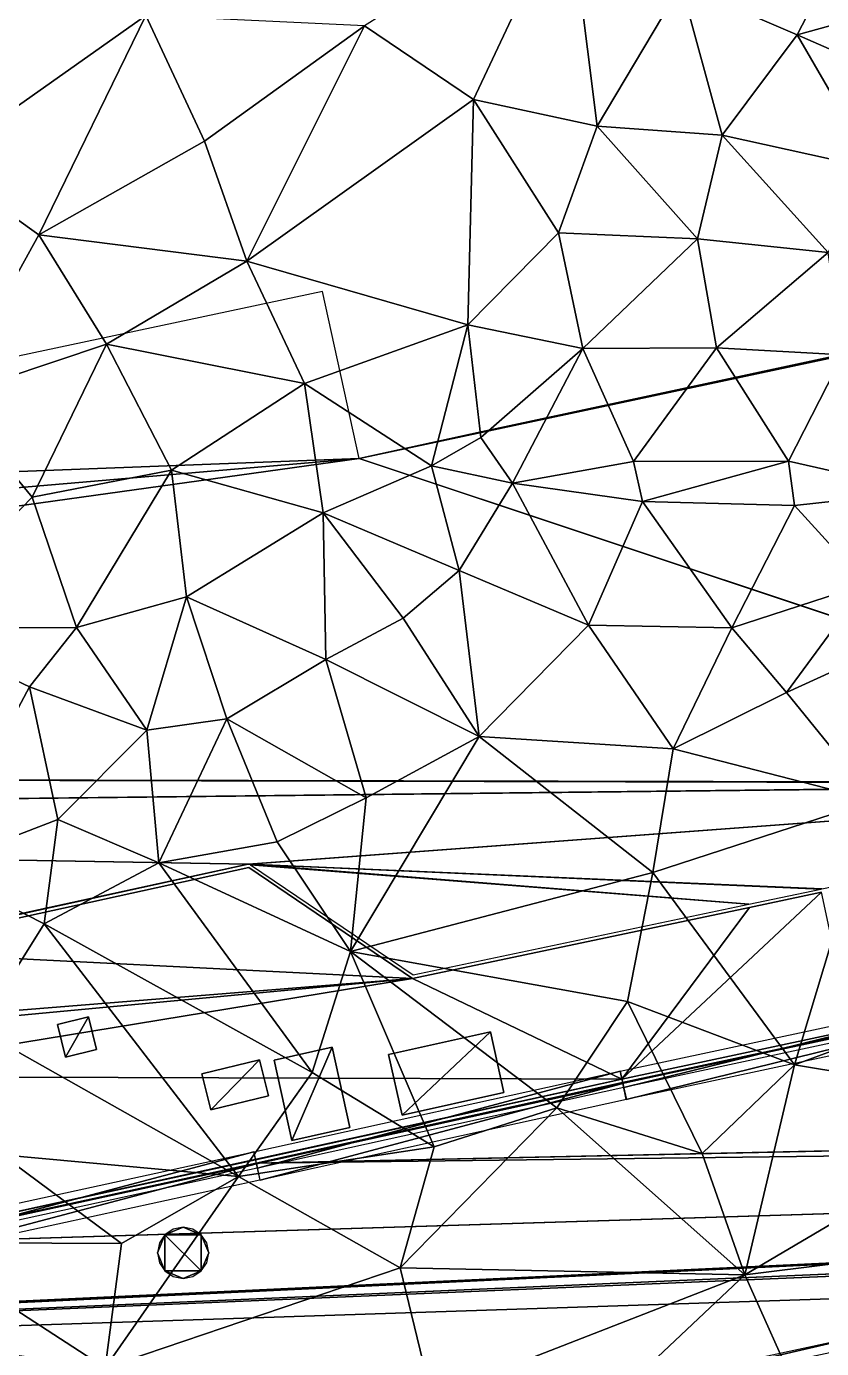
# Model space of a CAD drawing. Header units: metres. Extents: x -113 to 180, y -133 to 86.
# Drawn here: x 53.4 to 63, y 33.37 to 49.33 of the extents above; entities that cross this region are included whole.
import ezdxf

# ---------------------------------------------------------------- set-up
doc = ezdxf.new("R2010")
doc.units = ezdxf.units.M
for name, color, linetype, true_color in [('ACERA', 7, 'Continuous', 0xb9b3a6), ('ARQUETA', 7, 'Continuous', 0x6f7175), ('ASFALTO', 7, 'Continuous', 0x4a4b4e), ('BORDILLO', 7, 'Continuous', 0xcfcac0), ('MARCA_VIAL', 7, 'Continuous', 0xe8e6e0), ('TERRENO', 7, 'Continuous', 0x9a9179)]:
    doc.layers.add(name, color=color, linetype=linetype, true_color=true_color)

msp = doc.modelspace()

# ---------------------------------------------------------------- linework, layer by layer
at = {"layer": 'ACERA'}
for points in [[(58.058, 37.839, 74.679), (56.083, 39.18, 74.799), (51.477, 38.169, 75.081)], [(51.477, 38.169, 74.951), (56.083, 39.18, 74.669), (56.083, 39.18, 74.799)], [(51.477, 38.169, 74.951), (56.083, 39.18, 74.799), (51.477, 38.169, 75.081)], [(56.083, 39.18, 74.669), (58.058, 37.839, 74.549), (58.058, 37.839, 74.679)], [(56.083, 39.18, 74.669), (58.058, 37.839, 74.679), (56.083, 39.18, 74.799)], [(60.587, 36.622, 74.477), (63.352, 37.214, 74.33), (62.996, 38.88, 74.355)], [(60.587, 36.622, 74.477), (62.996, 38.88, 74.355), (62.126, 38.695, 74.422)], [(62.126, 38.695, 74.292), (62.996, 38.88, 74.225), (62.996, 38.88, 74.355)], [(62.126, 38.695, 74.292), (62.996, 38.88, 74.355), (62.126, 38.695, 74.422)], [(60.587, 36.622, 74.477), (62.126, 38.695, 74.422), (58.058, 37.839, 74.679)], [(58.058, 37.839, 74.549), (62.126, 38.695, 74.292), (62.126, 38.695, 74.422)], [(58.058, 37.839, 74.549), (62.126, 38.695, 74.422), (58.058, 37.839, 74.679)], [(58.058, 37.839, 74.679), (51.477, 38.169, 75.081), (47.511, 36.991, 75.212)], [(58.058, 37.839, 74.679), (47.511, 36.991, 75.212), (46.59, 36.763, 75.239)], [(58.058, 37.839, 74.679), (46.59, 36.763, 75.239), (50.856, 36.654, 75.015)], [(50.856, 36.654, 75.015), (60.587, 36.622, 74.477), (58.058, 37.839, 74.679)], [(54.149, 37.377, 74.872), (53.775, 37.285, 74.887), (53.873, 36.888, 74.87)], [(53.775, 37.285, 74.757), (54.149, 37.377, 74.742), (54.149, 37.377, 74.872)], [(53.775, 37.285, 74.757), (54.149, 37.377, 74.872), (53.775, 37.285, 74.887)], [(53.873, 36.888, 74.87), (54.247, 36.981, 74.856), (54.149, 37.377, 74.872)], [(54.149, 37.377, 74.742), (54.247, 36.981, 74.726), (54.247, 36.981, 74.856)], [(54.149, 37.377, 74.742), (54.247, 36.981, 74.856), (54.149, 37.377, 74.872)], [(53.873, 36.888, 74.74), (53.775, 37.285, 74.757), (53.775, 37.285, 74.887)], [(53.873, 36.888, 74.74), (53.775, 37.285, 74.887), (53.873, 36.888, 74.87)], [(58.999, 37.195, 74.605), (57.77, 36.921, 74.633), (57.933, 36.19, 74.588)], [(57.77, 36.921, 74.503), (58.999, 37.195, 74.475), (58.999, 37.195, 74.605)], [(57.77, 36.921, 74.503), (58.999, 37.195, 74.605), (57.77, 36.921, 74.633)], [(57.933, 36.19, 74.588), (59.162, 36.464, 74.559), (58.999, 37.195, 74.605)], [(58.999, 37.195, 74.475), (59.162, 36.464, 74.429), (59.162, 36.464, 74.559)], [(58.999, 37.195, 74.475), (59.162, 36.464, 74.559), (58.999, 37.195, 74.605)], [(63.352, 37.214, 74.2), (60.587, 36.622, 74.347), (60.587, 36.622, 74.477)], [(63.352, 37.214, 74.2), (60.587, 36.622, 74.477), (63.352, 37.214, 74.33)], [(54.247, 36.981, 74.726), (53.873, 36.888, 74.74), (53.873, 36.888, 74.87)], [(54.247, 36.981, 74.726), (53.873, 36.888, 74.87), (54.247, 36.981, 74.856)], [(57.088, 37.01, 74.714), (56.388, 36.854, 74.755), (56.604, 35.885, 74.698)], [(56.388, 36.854, 74.625), (57.088, 37.01, 74.584), (57.088, 37.01, 74.714)], [(56.388, 36.854, 74.625), (57.088, 37.01, 74.714), (56.388, 36.854, 74.755)], [(56.604, 35.885, 74.698), (57.304, 36.042, 74.642), (57.088, 37.01, 74.714)], [(57.088, 37.01, 74.584), (57.304, 36.042, 74.512), (57.304, 36.042, 74.642)], [(57.088, 37.01, 74.584), (57.304, 36.042, 74.642), (57.088, 37.01, 74.714)], [(57.933, 36.19, 74.458), (57.77, 36.921, 74.503), (57.77, 36.921, 74.633)], [(57.933, 36.19, 74.458), (57.77, 36.921, 74.633), (57.933, 36.19, 74.588)], [(56.212, 36.859, 74.763), (55.516, 36.687, 74.789), (55.624, 36.252, 74.77)], [(55.516, 36.687, 74.659), (56.212, 36.859, 74.633), (56.212, 36.859, 74.763)], [(55.516, 36.687, 74.659), (56.212, 36.859, 74.763), (55.516, 36.687, 74.789)], [(55.624, 36.252, 74.77), (56.32, 36.424, 74.745), (56.212, 36.859, 74.763)], [(56.212, 36.859, 74.633), (56.32, 36.424, 74.615), (56.32, 36.424, 74.745)], [(56.212, 36.859, 74.633), (56.32, 36.424, 74.745), (56.212, 36.859, 74.763)], [(56.604, 35.885, 74.568), (56.388, 36.854, 74.625), (56.388, 36.854, 74.755)], [(56.604, 35.885, 74.568), (56.388, 36.854, 74.755), (56.604, 35.885, 74.698)], [(50.856, 36.654, 75.015), (51.745, 34.687, 74.93), (60.587, 36.622, 74.477)], [(51.745, 34.687, 74.93), (56.165, 35.648, 74.724), (60.587, 36.622, 74.477)], [(55.624, 36.252, 74.64), (55.516, 36.687, 74.659), (55.516, 36.687, 74.789)], [(55.624, 36.252, 74.64), (55.516, 36.687, 74.789), (55.624, 36.252, 74.77)], [(60.587, 36.622, 74.347), (56.165, 35.648, 74.594), (56.165, 35.648, 74.724)], [(60.587, 36.622, 74.347), (56.165, 35.648, 74.724), (60.587, 36.622, 74.477)], [(56.32, 36.424, 74.615), (55.624, 36.252, 74.64), (55.624, 36.252, 74.77)], [(56.32, 36.424, 74.615), (55.624, 36.252, 74.77), (56.32, 36.424, 74.745)], [(59.162, 36.464, 74.429), (57.933, 36.19, 74.458), (57.933, 36.19, 74.588)], [(59.162, 36.464, 74.429), (57.933, 36.19, 74.588), (59.162, 36.464, 74.559)], [(57.304, 36.042, 74.512), (56.604, 35.885, 74.568), (56.604, 35.885, 74.698)], [(57.304, 36.042, 74.512), (56.604, 35.885, 74.698), (57.304, 36.042, 74.642)], [(56.165, 35.648, 74.594), (51.745, 34.687, 74.8), (51.745, 34.687, 74.93)], [(56.165, 35.648, 74.594), (51.745, 34.687, 74.93), (56.165, 35.648, 74.724)]]:
    msp.add_3dface(points, dxfattribs=at)
at = {"layer": 'ARQUETA'}
for points in [[(54.149, 37.377, 74.762), (53.775, 37.285, 74.777), (53.873, 36.888, 74.76)], [(53.873, 36.888, 74.76), (54.247, 36.981, 74.746), (54.149, 37.377, 74.762)], [(58.999, 37.195, 74.495), (57.77, 36.921, 74.523), (57.933, 36.19, 74.478)], [(57.933, 36.19, 74.478), (59.162, 36.464, 74.449), (58.999, 37.195, 74.495)], [(57.088, 37.01, 74.604), (56.388, 36.854, 74.645), (56.604, 35.885, 74.588)], [(56.604, 35.885, 74.588), (57.304, 36.042, 74.532), (57.088, 37.01, 74.604)], [(56.212, 36.859, 74.653), (55.516, 36.687, 74.679), (55.624, 36.252, 74.66)], [(55.624, 36.252, 74.66), (56.32, 36.424, 74.635), (56.212, 36.859, 74.653)], [(55.29, 34.837, 74.62), (55.171, 34.813, 74.62), (55.071, 34.746, 74.62)], [(55.509, 34.746, 74.617), (55.29, 34.837, 74.62), (55.071, 34.746, 74.62)], [(55.509, 34.746, 74.617), (55.408, 34.813, 74.62), (55.29, 34.837, 74.62)], [(55.071, 34.746, 74.62), (55.004, 34.646, 74.62), (54.98, 34.527, 74.62)], [(55.071, 34.746, 74.62), (54.98, 34.527, 74.62), (55.071, 34.308, 74.62)], [(55.509, 34.308, 74.595), (55.509, 34.746, 74.617), (55.071, 34.746, 74.62)], [(55.071, 34.746, 74.62), (55.071, 34.308, 74.62), (55.509, 34.308, 74.595)], [(55.6, 34.527, 74.599), (55.576, 34.646, 74.607), (55.509, 34.746, 74.617)], [(55.509, 34.308, 74.595), (55.6, 34.527, 74.599), (55.509, 34.746, 74.617)], [(54.98, 34.527, 74.62), (55.004, 34.408, 74.62), (55.071, 34.308, 74.62)], [(55.509, 34.308, 74.595), (55.576, 34.408, 74.595), (55.6, 34.527, 74.599)], [(55.071, 34.308, 74.62), (55.171, 34.241, 74.616), (55.29, 34.217, 74.606)], [(55.071, 34.308, 74.62), (55.29, 34.217, 74.606), (55.509, 34.308, 74.595)], [(55.29, 34.217, 74.606), (55.408, 34.241, 74.599), (55.509, 34.308, 74.595)]]:
    msp.add_3dface(points, dxfattribs=at)
at = {"layer": 'ASFALTO'}
for points in [[(70.811, 46.97, 73.676), (58.889, 44.44, 74.603), (57.414, 44.115, 74.412)], [(70.811, 46.97, 73.676), (57.414, 44.115, 74.412), (69.162, 40.207, 73.979)], [(70.811, 46.97, 73.676), (65.343, 45.821, 74.331), (58.889, 44.44, 74.603)], [(57.414, 44.115, 74.412), (56.972, 46.133, 74.412), (45.307, 43.652, 75.035)], [(57.414, 44.115, 74.412), (41.01, 42.714, 75.219), (29.911, 40.284, 75.798)], [(57.414, 44.115, 74.412), (29.911, 40.284, 75.798), (69.161, 40.203, 73.979)], [(57.414, 44.115, 74.412), (45.307, 43.652, 75.035), (41.01, 42.714, 75.219)], [(57.414, 44.115, 74.412), (69.161, 40.203, 73.979), (69.162, 40.207, 73.979)], [(29.911, 40.284, 75.798), (27.309, 39.717, 75.939), (69.161, 40.195, 73.979)], [(29.911, 40.284, 75.798), (69.161, 40.195, 73.979), (69.161, 40.199, 73.979)], [(29.911, 40.284, 75.798), (69.161, 40.199, 73.979), (69.161, 40.203, 73.979)], [(69.161, 40.192, 73.979), (69.161, 40.195, 73.979), (27.309, 39.717, 75.939)], [(69.162, 40.188, 73.979), (69.161, 40.192, 73.979), (27.309, 39.717, 75.939)], [(69.162, 40.188, 73.979), (27.309, 39.717, 75.939), (56.078, 39.22, 74.678)], [(69.162, 40.188, 73.979), (56.078, 39.22, 74.678), (56.082, 39.22, 74.677)], [(69.162, 40.188, 73.979), (56.082, 39.22, 74.677), (56.086, 39.22, 74.677)], [(69.162, 40.188, 73.979), (56.086, 39.22, 74.677), (62.999, 38.92, 74.238)], [(27.309, 39.717, 75.939), (47.427, 37.335, 75.116), (56.074, 39.219, 74.678)], [(27.309, 39.717, 75.939), (56.074, 39.219, 74.678), (56.078, 39.22, 74.678)], [(47.427, 37.335, 75.116), (51.469, 38.208, 74.967), (56.074, 39.219, 74.678)], [(56.086, 39.22, 74.677), (56.09, 39.219, 74.676), (62.118, 38.735, 74.306)], [(56.086, 39.22, 74.677), (62.118, 38.735, 74.306), (62.987, 38.919, 74.239)], [(56.086, 39.22, 74.677), (62.987, 38.919, 74.239), (62.991, 38.92, 74.238)], [(56.086, 39.22, 74.677), (62.991, 38.92, 74.238), (62.995, 38.92, 74.238)], [(56.086, 39.22, 74.677), (62.995, 38.92, 74.238), (62.999, 38.92, 74.238)], [(56.09, 39.219, 74.676), (56.094, 39.219, 74.676), (62.118, 38.735, 74.306)], [(56.094, 39.219, 74.676), (56.098, 39.217, 74.676), (62.118, 38.735, 74.306)], [(56.098, 39.217, 74.676), (56.102, 39.215, 74.675), (62.118, 38.735, 74.306)], [(56.102, 39.215, 74.675), (56.105, 39.213, 74.675), (62.118, 38.735, 74.306)], [(56.105, 39.213, 74.675), (58.066, 37.882, 74.562), (62.118, 38.735, 74.306)], [(63.361, 37.175, 74.212), (60.595, 36.583, 74.356), (56.174, 35.609, 74.602)], [(63.361, 37.175, 74.212), (56.174, 35.609, 74.602), (100.129, 36.556, 72.17)], [(56.174, 35.609, 74.602), (100.129, 36.552, 72.17), (100.129, 36.556, 72.17)], [(100.129, 36.548, 72.17), (100.129, 36.552, 72.17), (56.174, 35.609, 74.602)], [(100.129, 36.543, 72.17), (100.129, 36.548, 72.17), (56.174, 35.609, 74.602)], [(100.197, 36.152, 72.159), (100.129, 36.543, 72.17), (56.174, 35.609, 74.602)], [(100.197, 36.151, 72.159), (34.175, 33.022, 75.879), (34.173, 33.018, 75.879)], [(100.197, 36.151, 72.159), (34.173, 33.018, 75.879), (89.221, 35.404, 72.846)], [(100.197, 36.151, 72.159), (51.745, 34.647, 74.812), (34.175, 33.041, 75.879)], [(100.197, 36.151, 72.159), (34.175, 33.041, 75.879), (34.176, 33.037, 75.879)], [(100.197, 36.151, 72.159), (34.176, 33.03, 75.879), (34.175, 33.026, 75.879)], [(100.197, 36.151, 72.159), (34.175, 33.026, 75.879), (34.175, 33.022, 75.879)], [(100.197, 36.151, 72.159), (34.176, 33.037, 75.879), (34.176, 33.034, 75.879)], [(100.197, 36.151, 72.159), (34.176, 33.034, 75.879), (34.176, 33.03, 75.879)], [(100.197, 36.151, 72.159), (51.749, 34.647, 74.812), (51.745, 34.647, 74.812)], [(100.197, 36.151, 72.159), (51.753, 34.648, 74.812), (51.749, 34.647, 74.812)], [(100.197, 36.151, 72.159), (56.174, 35.609, 74.602), (51.753, 34.648, 74.812)], [(100.197, 36.151, 72.159), (100.197, 36.152, 72.159), (56.174, 35.609, 74.602)], [(100.197, 36.151, 72.159), (56.174, 35.609, 74.602), (56.174, 35.609, 74.602)], [(34.173, 33.018, 75.879), (89.217, 35.403, 72.846), (89.221, 35.404, 72.846)], [(34.173, 33.018, 75.879), (88.87, 35.335, 72.876), (89.217, 35.403, 72.846)], [(34.173, 33.018, 75.879), (85.926, 34.726, 73.038), (88.869, 35.335, 72.876)], [(34.173, 33.018, 75.879), (88.869, 35.335, 72.876), (88.87, 35.335, 72.876)], [(34.173, 33.018, 75.879), (72.226, 31.683, 73.823), (85.926, 34.726, 73.038)], [(34.173, 33.018, 75.879), (85.926, 34.726, 73.038), (85.926, 34.726, 73.038)]]:
    msp.add_3dface(points, dxfattribs=at)
at = {"layer": 'BORDILLO'}
for points in [[(60.608, 36.525, 74.479), (60.566, 36.72, 74.496), (66.981, 38.093, 74.11)], [(60.608, 36.525, 74.479), (66.981, 38.093, 74.11), (67.023, 37.898, 74.094)], [(60.639, 36.378, 74.467), (60.598, 36.574, 74.483), (67.012, 37.946, 74.098)], [(60.639, 36.378, 74.467), (67.012, 37.946, 74.098), (67.054, 37.751, 74.081)], [(56.187, 35.551, 74.725), (56.144, 35.746, 74.741), (60.565, 36.72, 74.496)], [(56.187, 35.551, 74.725), (60.565, 36.72, 74.496), (60.608, 36.525, 74.479)], [(56.219, 35.404, 74.716), (56.176, 35.6, 74.73), (60.597, 36.573, 74.483)], [(56.219, 35.404, 74.716), (60.597, 36.573, 74.483), (60.64, 36.378, 74.467)], [(51.742, 34.43, 74.94), (51.699, 34.626, 74.94), (56.176, 35.6, 74.73)], [(51.766, 34.589, 74.94), (51.723, 34.784, 74.94), (56.144, 35.746, 74.741)], [(51.742, 34.43, 74.94), (56.176, 35.6, 74.73), (56.218, 35.404, 74.716)], [(51.766, 34.589, 74.94), (56.144, 35.746, 74.741), (56.186, 35.551, 74.725)]]:
    msp.add_3dface(points, dxfattribs=at)
at = {"layer": 'MARCA_VIAL'}
for points in [[(56.496, 31.902, 74.534), (56.471, 32.019, 74.531), (63.838, 33.604, 74.154)], [(56.496, 31.902, 74.534), (63.838, 33.604, 74.154), (63.863, 33.487, 74.155)]]:
    msp.add_3dface(points, dxfattribs=at)
at = {"layer": 'TERRENO'}
for points in [[(61.301, 49.834, 74), (62.701, 49.231, 74), (63.588, 50.944, 73.8)], [(62.701, 49.231, 74), (64.743, 49.8, 73.8), (63.588, 50.944, 73.8)], [(57.48, 49.34, 74.2), (58.795, 48.45, 74.2), (59.943, 50.889, 74)], [(58.795, 48.45, 74.2), (60.286, 48.13, 74.2), (59.943, 50.889, 74)], [(60.286, 48.13, 74.2), (61.301, 49.834, 74), (59.943, 50.889, 74)], [(52.325, 47.69, 74.6), (53.456, 50.312, 74.4), (51.727, 50.213, 74.4)], [(53.456, 50.312, 74.4), (52.325, 47.69, 74.6), (54.841, 49.464, 74.4)], [(60.286, 48.13, 74.2), (61.795, 48.02, 74.2), (61.301, 49.834, 74)], [(61.795, 48.02, 74.2), (62.701, 49.231, 74), (61.301, 49.834, 74)], [(64.743, 49.8, 73.8), (62.701, 49.231, 74), (64.21, 48.571, 74)], [(52.325, 47.69, 74.6), (53.551, 46.816, 74.6), (54.841, 49.464, 74.4)], [(54.841, 49.464, 74.4), (53.551, 46.816, 74.6), (55.548, 47.946, 74.4)], [(57.48, 49.34, 74.2), (54.841, 49.464, 74.4), (55.548, 47.946, 74.4)], [(56.06, 46.5, 74.4), (57.48, 49.34, 74.2), (55.548, 47.946, 74.4)], [(58.795, 48.45, 74.2), (57.48, 49.34, 74.2), (56.06, 46.5, 74.4)], [(61.795, 48.02, 74.2), (63.637, 47.613, 74.2), (62.701, 49.231, 74)], [(62.701, 49.231, 74), (63.637, 47.613, 74.2), (64.21, 48.571, 74)], [(58.795, 48.45, 74.2), (56.06, 46.5, 74.4), (58.725, 45.73, 74.4)], [(59.82, 46.841, 74.4), (58.795, 48.45, 74.2), (58.725, 45.73, 74.4)], [(58.795, 48.45, 74.2), (59.82, 46.841, 74.4), (60.286, 48.13, 74.2)], [(60.286, 48.13, 74.2), (59.82, 46.841, 74.4), (61.5, 46.767, 74.4)], [(61.795, 48.02, 74.2), (60.286, 48.13, 74.2), (61.5, 46.767, 74.4)], [(53.551, 46.816, 74.6), (56.06, 46.5, 74.4), (55.548, 47.946, 74.4)], [(63.076, 46.605, 74.4), (61.795, 48.02, 74.2), (61.5, 46.767, 74.4)], [(63.637, 47.613, 74.2), (61.795, 48.02, 74.2), (63.076, 46.605, 74.4)], [(52.325, 47.69, 74.6), (52.469, 44.859, 74.8), (53.551, 46.816, 74.6)], [(52.469, 44.859, 74.8), (54.365, 45.495, 74.6), (53.551, 46.816, 74.6)], [(54.365, 45.495, 74.6), (56.06, 46.5, 74.4), (53.551, 46.816, 74.6)], [(60.114, 45.444, 74.6), (59.82, 46.841, 74.4), (58.725, 45.73, 74.4)], [(61.5, 46.767, 74.4), (59.82, 46.841, 74.4), (60.114, 45.444, 74.6)], [(61.727, 45.452, 74.6), (61.5, 46.767, 74.4), (60.114, 45.444, 74.6)], [(61.727, 45.452, 74.6), (63.076, 46.605, 74.4), (61.5, 46.767, 74.4)], [(56.06, 46.5, 74.4), (54.365, 45.495, 74.6), (56.755, 45.021, 74.4)], [(56.06, 46.5, 74.4), (56.755, 45.021, 74.4), (58.725, 45.73, 74.4)], [(63.252, 45.369, 74.6), (63.076, 46.605, 74.4), (61.727, 45.452, 74.6)], [(56.755, 45.021, 74.4), (58.288, 44.027, 74.4), (58.725, 45.73, 74.4)], [(58.288, 44.027, 74.4), (58.882, 44.37, 74.6), (58.725, 45.73, 74.4)], [(58.882, 44.37, 74.6), (60.114, 45.444, 74.6), (58.725, 45.73, 74.4)], [(54.365, 45.495, 74.6), (52.469, 44.859, 74.8), (53.469, 43.651, 74.8)], [(54.365, 45.495, 74.6), (53.469, 43.651, 74.8), (55.149, 43.974, 74.6)], [(56.755, 45.021, 74.4), (54.365, 45.495, 74.6), (55.149, 43.974, 74.6)], [(58.882, 44.37, 74.6), (59.267, 43.82, 74.8), (60.114, 45.444, 74.6)], [(59.267, 43.82, 74.8), (60.726, 44.079, 74.8), (60.114, 45.444, 74.6)], [(60.726, 44.079, 74.8), (61.727, 45.452, 74.6), (60.114, 45.444, 74.6)], [(62.597, 44.084, 74.8), (61.727, 45.452, 74.6), (60.726, 44.079, 74.8)], [(62.597, 44.084, 74.8), (63.252, 45.369, 74.6), (61.727, 45.452, 74.6)], [(63.252, 45.369, 74.6), (62.597, 44.084, 74.8), (64.213, 43.718, 74.8)], [(56.98, 43.462, 74.4), (56.755, 45.021, 74.4), (55.149, 43.974, 74.6)], [(56.98, 43.462, 74.4), (58.288, 44.027, 74.4), (56.755, 45.021, 74.4)], [(52.469, 44.859, 74.8), (51.935, 42.074, 75), (53.469, 43.651, 74.8)], [(58.882, 44.37, 74.6), (58.288, 44.027, 74.4), (59.267, 43.82, 74.8)], [(60.726, 44.079, 74.8), (59.267, 43.82, 74.8), (60.835, 43.597, 74.8)], [(62.597, 44.084, 74.8), (60.726, 44.079, 74.8), (60.835, 43.597, 74.8)], [(62.67, 43.549, 74.8), (62.597, 44.084, 74.8), (60.835, 43.597, 74.8)], [(62.597, 44.084, 74.8), (62.67, 43.549, 74.8), (64.213, 43.718, 74.8)], [(53.469, 43.651, 74.8), (54.003, 42.076, 74.8), (55.149, 43.974, 74.6)], [(54.003, 42.076, 74.8), (55.33, 42.447, 74.6), (55.149, 43.974, 74.6)], [(55.33, 42.447, 74.6), (56.98, 43.462, 74.4), (55.149, 43.974, 74.6)], [(58.288, 44.027, 74.4), (56.98, 43.462, 74.4), (58.623, 42.766, 74.6)], [(59.267, 43.82, 74.8), (58.288, 44.027, 74.4), (58.623, 42.766, 74.6)], [(60.181, 42.106, 74.6), (59.267, 43.82, 74.8), (58.623, 42.766, 74.6)], [(59.267, 43.82, 74.8), (60.181, 42.106, 74.6), (60.835, 43.597, 74.8)], [(51.935, 42.074, 75), (54.003, 42.076, 74.8), (53.469, 43.651, 74.8)], [(60.835, 43.597, 74.8), (60.181, 42.106, 74.6), (61.913, 42.074, 74.6)], [(62.67, 43.549, 74.8), (60.835, 43.597, 74.8), (61.913, 42.074, 74.6)], [(62.67, 43.549, 74.8), (63.532, 42.601, 74.6), (64.213, 43.718, 74.8)], [(57.013, 41.688, 74.4), (56.98, 43.462, 74.4), (55.33, 42.447, 74.6)], [(56.98, 43.462, 74.4), (57.946, 42.19, 74.4), (58.623, 42.766, 74.6)], [(56.98, 43.462, 74.4), (57.013, 41.688, 74.4), (57.946, 42.19, 74.4)], [(63.532, 42.601, 74.6), (62.67, 43.549, 74.8), (61.913, 42.074, 74.6)], [(57.946, 42.19, 74.4), (58.863, 40.759, 74.4), (58.623, 42.766, 74.6)], [(58.863, 40.759, 74.4), (60.181, 42.106, 74.6), (58.623, 42.766, 74.6)], [(62.572, 41.292, 74.4), (63.532, 42.601, 74.6), (61.913, 42.074, 74.6)], [(62.572, 41.292, 74.4), (64.096, 41.989, 74.4), (63.532, 42.601, 74.6)], [(54.003, 42.076, 74.8), (54.853, 40.837, 74.8), (55.33, 42.447, 74.6)], [(55.33, 42.447, 74.6), (54.853, 40.837, 74.8), (55.817, 40.975, 74.6)], [(57.013, 41.688, 74.4), (55.33, 42.447, 74.6), (55.817, 40.975, 74.6)], [(57.013, 41.688, 74.4), (58.863, 40.759, 74.4), (57.946, 42.19, 74.4)], [(51.935, 42.074, 75), (53.437, 41.359, 75), (54.003, 42.076, 74.8)], [(53.437, 41.359, 75), (51.935, 42.074, 75), (52.274, 39.18, 75)], [(54.003, 42.076, 74.8), (53.437, 41.359, 75), (54.853, 40.837, 74.8)], [(58.863, 40.759, 74.4), (61.204, 40.611, 74.4), (60.181, 42.106, 74.6)], [(60.181, 42.106, 74.6), (61.204, 40.611, 74.4), (61.913, 42.074, 74.6)], [(61.204, 40.611, 74.4), (62.572, 41.292, 74.4), (61.913, 42.074, 74.6)], [(64.096, 41.989, 74.4), (62.572, 41.292, 74.4), (63.629, 39.988, 74.2)], [(57.501, 40.019, 74.4), (57.013, 41.688, 74.4), (55.817, 40.975, 74.6)], [(57.501, 40.019, 74.4), (58.863, 40.759, 74.4), (57.013, 41.688, 74.4)], [(53.437, 41.359, 75), (52.274, 39.18, 75), (53.78, 39.757, 75)], [(54.853, 40.837, 74.8), (53.437, 41.359, 75), (53.78, 39.757, 75)], [(62.572, 41.292, 74.4), (61.204, 40.611, 74.4), (63.629, 39.988, 74.2)], [(54.853, 40.837, 74.8), (54.999, 39.234, 74.8), (55.817, 40.975, 74.6)], [(54.999, 39.234, 74.8), (56.425, 39.488, 74.6), (55.817, 40.975, 74.6)], [(56.425, 39.488, 74.6), (57.501, 40.019, 74.4), (55.817, 40.975, 74.6)], [(54.853, 40.837, 74.8), (53.78, 39.757, 75), (54.999, 39.234, 74.8)], [(60.958, 39.117, 74.4), (58.863, 40.759, 74.4), (57.311, 38.163, 74.6)], [(58.863, 40.759, 74.4), (57.501, 40.019, 74.4), (57.311, 38.163, 74.6)], [(61.204, 40.611, 74.4), (58.863, 40.759, 74.4), (60.958, 39.117, 74.4)], [(61.204, 40.611, 74.4), (60.958, 39.117, 74.4), (63.629, 39.988, 74.2)], [(57.501, 40.019, 74.4), (56.425, 39.488, 74.6), (57.311, 38.163, 74.6)], [(63.629, 39.988, 74.2), (60.958, 39.117, 74.4), (62.67, 36.797, 74.2)], [(64.08, 37.318, 74.2), (63.629, 39.988, 74.2), (62.67, 36.797, 74.2)], [(53.78, 39.757, 75), (52.274, 39.18, 75), (53.615, 38.5, 74.8)], [(54.999, 39.234, 74.8), (53.78, 39.757, 75), (53.615, 38.5, 74.8)], [(56.425, 39.488, 74.6), (54.999, 39.234, 74.8), (57.311, 38.163, 74.6)], [(52.274, 39.18, 75), (52.815, 37.225, 74.8), (53.615, 38.5, 74.8)], [(56.85, 36.706, 74.6), (54.999, 39.234, 74.8), (53.615, 38.5, 74.8)], [(54.999, 39.234, 74.8), (56.85, 36.706, 74.6), (57.311, 38.163, 74.6)], [(60.655, 37.561, 74.4), (60.958, 39.117, 74.4), (57.311, 38.163, 74.6)], [(60.958, 39.117, 74.4), (60.655, 37.561, 74.4), (62.67, 36.797, 74.2)], [(53.615, 38.5, 74.8), (52.815, 37.225, 74.8), (55.958, 35.448, 74.6)], [(56.85, 36.706, 74.6), (53.615, 38.5, 74.8), (55.958, 35.448, 74.6)], [(56.85, 36.706, 74.6), (58.32, 35.805, 74.4), (57.311, 38.163, 74.6)], [(58.32, 35.805, 74.4), (59.8, 36.278, 74.4), (57.311, 38.163, 74.6)], [(59.8, 36.278, 74.4), (60.655, 37.561, 74.4), (57.311, 38.163, 74.6)], [(61.553, 35.728, 74.2), (60.655, 37.561, 74.4), (59.8, 36.278, 74.4)], [(60.655, 37.561, 74.4), (61.553, 35.728, 74.2), (62.67, 36.797, 74.2)], [(52.815, 37.225, 74.8), (53.109, 35.712, 74.8), (55.958, 35.448, 74.6)], [(65.557, 36.319, 74), (64.08, 37.318, 74.2), (62.67, 36.797, 74.2)], [(62.67, 36.797, 74.2), (61.553, 35.728, 74.2), (62.071, 34.26, 74.2)], [(65.557, 36.319, 74), (62.67, 36.797, 74.2), (62.071, 34.26, 74.2)], [(58.32, 35.805, 74.4), (56.85, 36.706, 74.6), (55.958, 35.448, 74.6)], [(59.8, 36.278, 74.4), (57.912, 34.346, 74.4), (62.071, 34.26, 74.2)], [(59.8, 36.278, 74.4), (58.32, 35.805, 74.4), (57.912, 34.346, 74.4)], [(61.553, 35.728, 74.2), (59.8, 36.278, 74.4), (62.071, 34.26, 74.2)], [(66.303, 34.79, 74), (65.557, 36.319, 74), (62.071, 34.26, 74.2)], [(57.912, 34.346, 74.4), (58.32, 35.805, 74.4), (55.958, 35.448, 74.6)], [(53.109, 35.712, 74.8), (52.015, 34.653, 74.8), (54.549, 34.641, 74.6)], [(53.109, 35.712, 74.8), (54.549, 34.641, 74.6), (55.958, 35.448, 74.6)], [(54.549, 34.641, 74.6), (54.351, 33.138, 74.6), (55.958, 35.448, 74.6)], [(54.351, 33.138, 74.6), (57.912, 34.346, 74.4), (55.958, 35.448, 74.6)], [(54.351, 33.138, 74.6), (52.015, 34.653, 74.8), (51.159, 33.587, 74.8)], [(52.015, 34.653, 74.8), (54.351, 33.138, 74.6), (54.549, 34.641, 74.6)], [(62.726, 32.797, 74.2), (66.303, 34.79, 74), (62.071, 34.26, 74.2)], [(62.726, 32.797, 74.2), (66.913, 33.397, 74), (66.303, 34.79, 74)], [(54.351, 33.138, 74.6), (58.289, 32.79, 74.4), (57.912, 34.346, 74.4)], [(57.912, 34.346, 74.4), (58.289, 32.79, 74.4), (62.071, 34.26, 74.2)], [(58.289, 32.79, 74.4), (59.12, 31.48, 74.4), (62.071, 34.26, 74.2)], [(59.12, 31.48, 74.4), (62.726, 32.797, 74.2), (62.071, 34.26, 74.2)], [(51.219, 31.99, 74.8), (54.351, 33.138, 74.6), (51.159, 33.587, 74.8)], [(66.913, 33.397, 74), (62.726, 32.797, 74.2), (63.322, 31.214, 74.2)]]:
    msp.add_3dface(points, dxfattribs=at)

doc.saveas('drawing.dxf')
